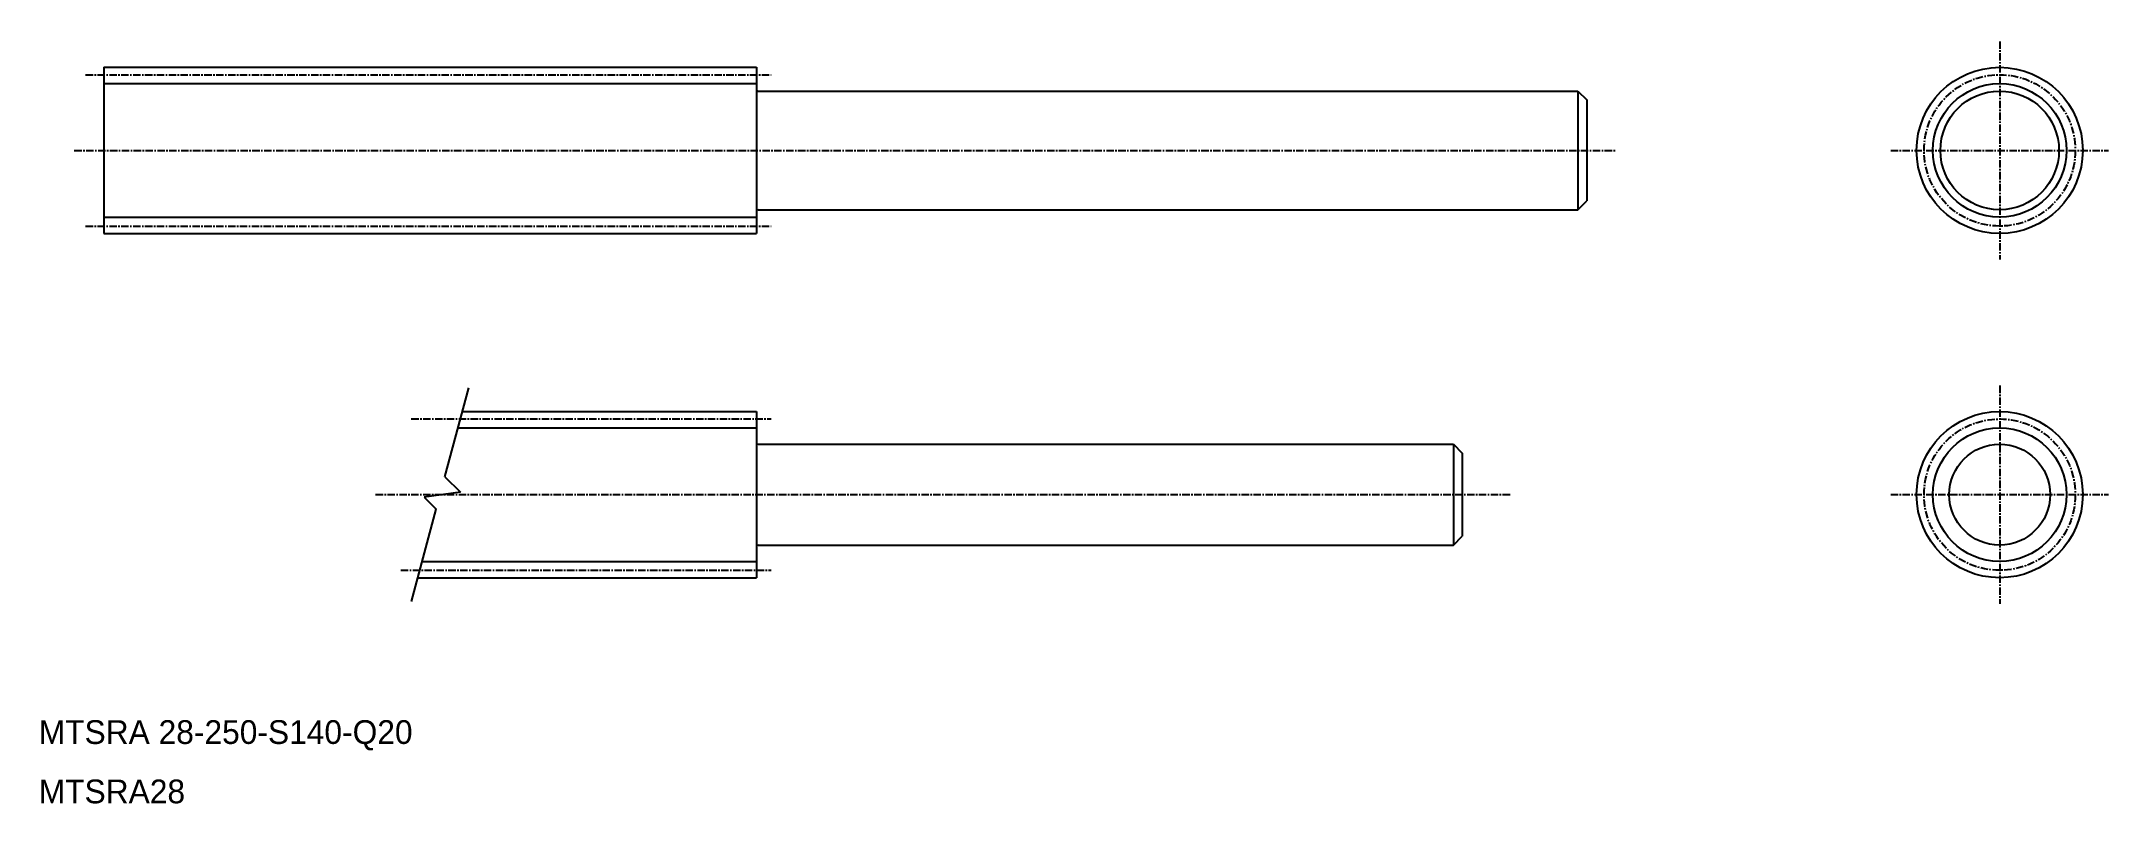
# Model space of a CAD drawing. Extents: x 10 to 359, y 10 to 138.
import ezdxf

# ---------------------------------------------------------------- set-up
doc = ezdxf.new("R2010")
doc.units = 0
doc.linetypes.add('CENTER', pattern=[2, 1.25, -0.25, 0.25, -0.25])
doc.layers.get('0').update_dxf_attribs({"linetype": 'CONTINUOUS'})
doc.layers.add('CENTER', color=1, linetype='CENTER')

msp = doc.modelspace()

# ---------------------------------------------------------------- linework, layer by layer
at = {"color": 7, "linetype": 'CONTINUOUS'}
for p, q in [((21, 134), (131, 134)), ((21, 134), (21, 106)), ((131, 134), (131, 106)), ((131.3, 130), (269.5, 130)), ((269.5, 130), (269.5, 110)), ((269.5, 130), (271, 128.5)), ((271, 128.5), (271, 111.5)), ((271, 124.25), (271, 124.25)), ((131.3, 110), (269.5, 110)), ((269.5, 110), (271, 111.5)), ((21, 106), (131, 106)), ((81.42, 76), (131, 76)), ((131, 76), (131, 48)), ((131.3, 70.5), (248.5, 70.5)), ((248.5, 70.5), (248.5, 53.5)), ((248.5, 70.5), (250, 69)), ((250, 69), (250, 55)), ((131.3, 53.5), (248.5, 53.5)), ((248.5, 53.5), (250, 55)), ((73.91, 48), (131, 48))]:
    msp.add_line(p, q, dxfattribs=at)
at = {"color": 3, "linetype": 'CONTINUOUS'}
for p, q in [((21, 131.25), (131, 131.25)), ((21, 108.75), (131, 108.75)), ((78.48, 65.03), (82.49, 80)), ((80.68, 73.25), (131, 73.25)), ((78.48, 65.03), (81.11, 62.4)), ((72.84, 44), (77.01, 59.56)), ((81.11, 62.4), (74.97, 61.6)), ((74.97, 61.6), (77.01, 59.56)), ((74.65, 50.75), (131, 50.75))]:
    msp.add_line(p, q, dxfattribs=at)
at = {"color": 7, "linetype": 'CONTINUOUS'}
for centre, radius in [((340.6, 120), 14), ((340.6, 120), 10), ((340.6, 62), 14), ((340.6, 62), 8.5)]:
    msp.add_circle(centre, radius, dxfattribs=at)
at = {"color": 3, "linetype": 'CONTINUOUS'}
for centre in [(340.6, 120), (340.6, 62)]:
    msp.add_circle(centre, 11.25, dxfattribs=at)
at = {"color": 7, "linetype": 'CONTINUOUS'}
for centre, start, end in [((131.3, 130.3), 180, 270), ((131.3, 109.7), 90, 180), ((131.3, 70.8), 180, 270), ((131.3, 53.2), 90, 180)]:
    msp.add_arc(centre, 0.3, start, end, dxfattribs=at)
at = {"layer": 'CENTER', "color": 1, "linetype": 'CENTER'}
for p, q in [((340.6, 138.37), (340.6, 101.63)), ((17.91, 132.75), (133.5, 132.75)), ((16, 120), (276, 120)), ((322.23, 120), (358.97, 120)), ((17.91, 107.25), (133.5, 107.25)), ((340.6, 80.37), (340.6, 43.63)), ((72.81, 74.75), (133.5, 74.75)), ((66.8, 62), (258.09, 62)), ((322.23, 62), (358.97, 62)), ((71.05, 49.25), (133.5, 49.25))]:
    msp.add_line(p, q, dxfattribs=at)
for centre in [(340.6, 120), (340.6, 62)]:
    msp.add_circle(centre, 12.75, dxfattribs=at)

# ---------------------------------------------------------------- texts
at = {"color": 7, "linetype": 'CONTINUOUS'}
for s, p in [('MTSRA 28-250-S140-Q20', (10, 20)), ('MTSRA28', (10, 10))]:
    msp.add_text(s, height=4, dxfattribs=at).set_placement(p)

doc.saveas('drawing.dxf')
